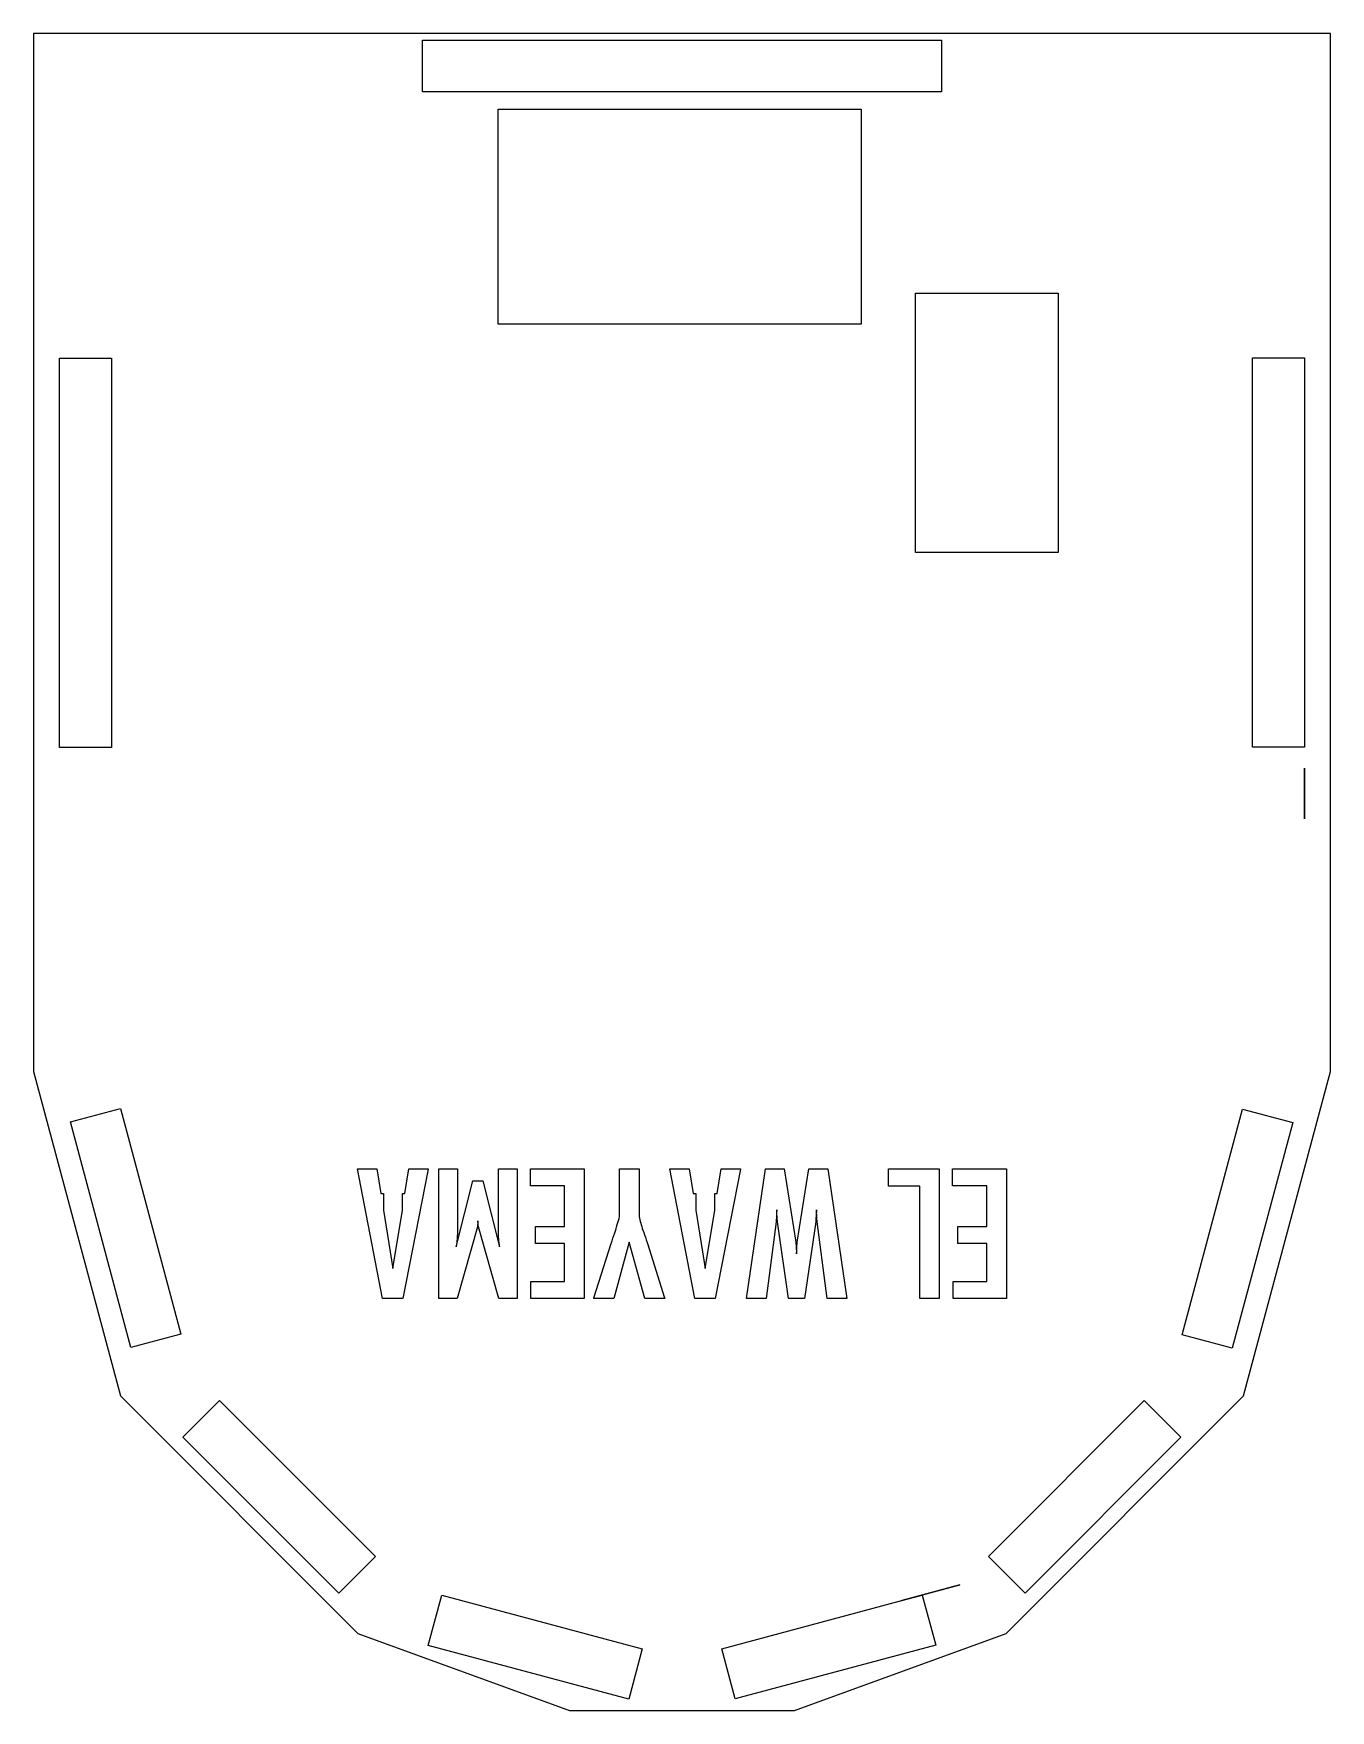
# Model space of a CAD drawing. Header units: millimetres. Extents: x -100 to 0, y -119 to 10.
import ezdxf

# ---------------------------------------------------------------- set-up
doc = ezdxf.new("R2010")
doc.units = ezdxf.units.MM
doc.layers.get('0').update_dxf_attribs({"linetype": 'CONTINUOUS'})

msp = doc.modelspace()

# ---------------------------------------------------------------- linework, layer by layer
for p, q in [((-68.75, -87.49), (-68.75, -77.5)), ((-68.75, -77.5), (-67.32, -77.5)), ((-67.32, -77.5), (-67.32, -82.43)), ((-64.15, -82.43), (-64.15, -77.5)), ((-64.15, -77.5), (-62.72, -77.5)), ((-62.72, -77.5), (-62.72, -87.49)), ((-54.81, -81.17), (-54.81, -77.5)), ((-54.81, -77.5), (-53.31, -77.5)), ((-53.31, -77.5), (-53.31, -81.17)), ((-45.03, -87.49), (-43.57, -77.49)), ((-43.57, -77.49), (-42.11, -77.49)), ((-42.11, -77.49), (-41.22, -83.15)), ((-41.11, -83.15), (-40.23, -77.49)), ((-40.23, -77.49), (-38.76, -77.49)), ((-38.76, -77.49), (-37.3, -87.49)), ((-67.41, -83.51), (-66.12, -78.41)), ((-66.12, -78.41), (-65.36, -78.41)), ((-65.36, -78.41), (-64.06, -83.51)), ((-65.77, -81.97), (-67.34, -87.49)), ((-64.13, -87.49), (-65.7, -81.97)), ((-42.75, -81.57), (-43.52, -87.49)), ((-41.78, -87.49), (-42.64, -81.57)), ((-39.69, -81.57), (-40.55, -87.49)), ((-38.81, -87.49), (-39.58, -81.57)), ((-56.79, -87.43), (-55.47, -83.26)), ((-54.07, -83.15), (-55.26, -87.49)), ((-52.87, -87.49), (-54.07, -83.15)), ((-52.65, -83.26), (-51.34, -87.43)), ((-67.34, -87.49), (-68.75, -87.49)), ((-62.72, -87.49), (-64.13, -87.49)), ((-56.79, -87.49), (-56.79, -87.43)), ((-55.26, -87.49), (-56.79, -87.49)), ((-51.34, -87.49), (-52.87, -87.49)), ((-43.52, -87.49), (-45.03, -87.49)), ((-40.55, -87.49), (-41.78, -87.49)), ((-37.3, -87.49), (-38.81, -87.49))]:
    msp.add_line(p, q)
for points in [[(-100, 10), (-100, -70), (-93.3, -95), (-75, -113.3), (-58.68, -119.24), (-41.32, -119.24), (-25, -113.3), (-6.7, -95), (0, -70), (0, 10)], [(-70, 9.5), (-30, 9.5), (-30, 5.5), (-70, 5.5)], [(-64.18, -12.4), (-64.18, 4.17), (-36.18, 4.17), (-36.18, -12.4)], [(-32, -30), (-32, -10), (-21, -10), (-21, -30)], [(-98, -15.02), (-94, -15.02), (-94, -45.02), (-98, -45.02)], [(-6, -15), (-2, -15), (-2, -45), (-6, -45)], [(-2, -46.61), (-2, -50.53), (-2, -50.53)], [(-93.3, -72.84), (-88.64, -90.23), (-92.5, -91.26), (-97.16, -73.88)], [(-6.78, -72.9), (-2.91, -73.93), (-7.57, -91.32), (-11.44, -90.28)], [(-72.29, -85.18), (-71.55, -80.68), (-71.55, -79.4), (-71.36, -79.4), (-71.06, -77.5), (-69.58, -77.5), (-69.58, -77.53), (-71.52, -87.5), (-73.09, -87.5), (-75.01, -77.5), (-73.53, -77.5), (-73.23, -79.4), (-73.02, -79.4), (-73.02, -80.68)], [(-59.05, -78.82), (-61.69, -78.82), (-61.69, -77.5), (-57.55, -77.5), (-57.55, -87.49), (-61.66, -87.49), (-61.66, -86.17), (-59.05, -86.17), (-59.05, -83.25), (-61.29, -83.25), (-61.29, -81.95), (-59.05, -81.95)], [(-48.21, -85.18), (-47.48, -80.68), (-47.48, -79.4), (-47.28, -79.4), (-46.98, -77.5), (-45.5, -77.5), (-45.5, -77.53), (-47.44, -87.5), (-49.01, -87.5), (-50.93, -77.5), (-49.45, -77.5), (-49.15, -79.4), (-48.94, -79.4), (-48.94, -80.68)], [(-31.65, -78.83), (-34.08, -78.83), (-34.08, -77.5), (-30.16, -77.5), (-30.16, -87.49), (-31.65, -87.49)], [(-26.49, -78.82), (-29.14, -78.82), (-29.14, -77.5), (-24.99, -77.5), (-24.99, -87.49), (-29.1, -87.49), (-29.1, -86.17), (-26.49, -86.17), (-26.49, -83.25), (-28.73, -83.25), (-28.73, -81.95), (-26.49, -81.95)], [(-76.47, -110.21), (-88.49, -98.19), (-85.66, -95.36), (-73.64, -107.38)], [(-23.55, -110.21), (-26.38, -107.38), (-14.36, -95.36), (-11.53, -98.19)], [(-46.92, -114.49), (-37.26, -111.9), (-37.26, -111.9), (-28.57, -109.57), (-33.04, -110.77), (-31.47, -110.35), (-30.43, -114.21), (-45.89, -118.35)], [(-54.1, -118.37), (-69.56, -114.23), (-68.52, -110.36), (-53.07, -114.5)]]:
    msp.add_lwpolyline(points, close=True)
for points, knots in [([(-55.47, -83.26), (-55.37, -82.98), (-55.13, -82.29), (-54.93, -81.59), (-54.81, -81.17)], [0, 0, 0, 0, 0.0878896, 0.2188352, 0.2188352, 0.2188352, 0.2188352]), ([(-53.31, -81.17), (-53.27, -81.34), (-53.19, -81.7), (-53.07, -82.04), (-53.02, -82.22)], [0, 0, 0, 0, 0.0527026, 0.1093693, 0.1093693, 0.1093693, 0.1093693]), ([(-42.7, -80.65), (-42.7, -80.78), (-42.71, -81.08), (-42.73, -81.39), (-42.75, -81.57)], [0, 0, 0, 0, 0.03816353, 0.09140639, 0.09140639, 0.09140639, 0.09140639]), ([(-42.64, -81.57), (-42.65, -81.44), (-42.67, -81.13), (-42.69, -80.83), (-42.7, -80.65)], [0, 0, 0, 0, 0.0382052, 0.09143776, 0.09143776, 0.09143776, 0.09143776]), ([(-39.63, -80.65), (-39.64, -80.78), (-39.65, -81.08), (-39.68, -81.39), (-39.69, -81.57)], [0, 0, 0, 0, 0.03817052, 0.09144708, 0.09144708, 0.09144708, 0.09144708]), ([(-39.58, -81.57), (-39.59, -81.44), (-39.61, -81.13), (-39.62, -80.83), (-39.63, -80.65)], [0, 0, 0, 0, 0.03819552, 0.09140014, 0.09140014, 0.09140014, 0.09140014]), ([(-67.32, -82.43), (-67.32, -82.58), (-67.33, -82.95), (-67.38, -83.31), (-67.41, -83.51)], [0, 0, 0, 0, 0.0466394, 0.1089026, 0.1089026, 0.1089026, 0.1089026]), ([(-65.73, -81.51), (-65.74, -81.58), (-65.74, -81.73), (-65.76, -81.88), (-65.77, -81.97)], [0, 0, 0, 0, 0.01932824, 0.04549133, 0.04549133, 0.04549133, 0.04549133]), ([(-65.7, -81.97), (-65.7, -81.91), (-65.73, -81.76), (-65.73, -81.61), (-65.73, -81.51)], [0, 0, 0, 0, 0.01595165, 0.04550977, 0.04550977, 0.04550977, 0.04550977]), ([(-64.06, -83.51), (-64.09, -83.3), (-64.13, -82.94), (-64.15, -82.58), (-64.15, -82.43)], [0, 0, 0, 0, 0.0628978, 0.1088998, 0.1088998, 0.1088998, 0.1088998]), ([(-53.02, -82.22), (-52.93, -82.47), (-52.81, -82.81), (-52.69, -83.16), (-52.65, -83.26)], [0, 0, 0, 0, 0.0778598, 0.1095955, 0.1095955, 0.1095955, 0.1095955]), ([(-41.22, -83.15), (-41.21, -83.27), (-41.19, -83.58), (-41.18, -83.88), (-41.16, -84.06)], [0, 0, 0, 0, 0.03817821, 0.09140093, 0.09140093, 0.09140093, 0.09140093]), ([(-41.16, -84.06), (-41.16, -83.93), (-41.15, -83.63), (-41.13, -83.32), (-41.11, -83.15)], [0, 0, 0, 0, 0.03815152, 0.09141631, 0.09141631, 0.09141631, 0.09141631]), ([(-51.34, -87.43), (-51.34, -87.44), (-51.33, -87.45), (-51.33, -87.47), (-51.34, -87.49)], [0, 0, 0, 0, 0.001783697, 0.005784939, 0.005784939, 0.005784939, 0.005784939])]:
    msp.add_open_spline(points, degree=3, knots=knots)

doc.saveas('drawing.dxf')
